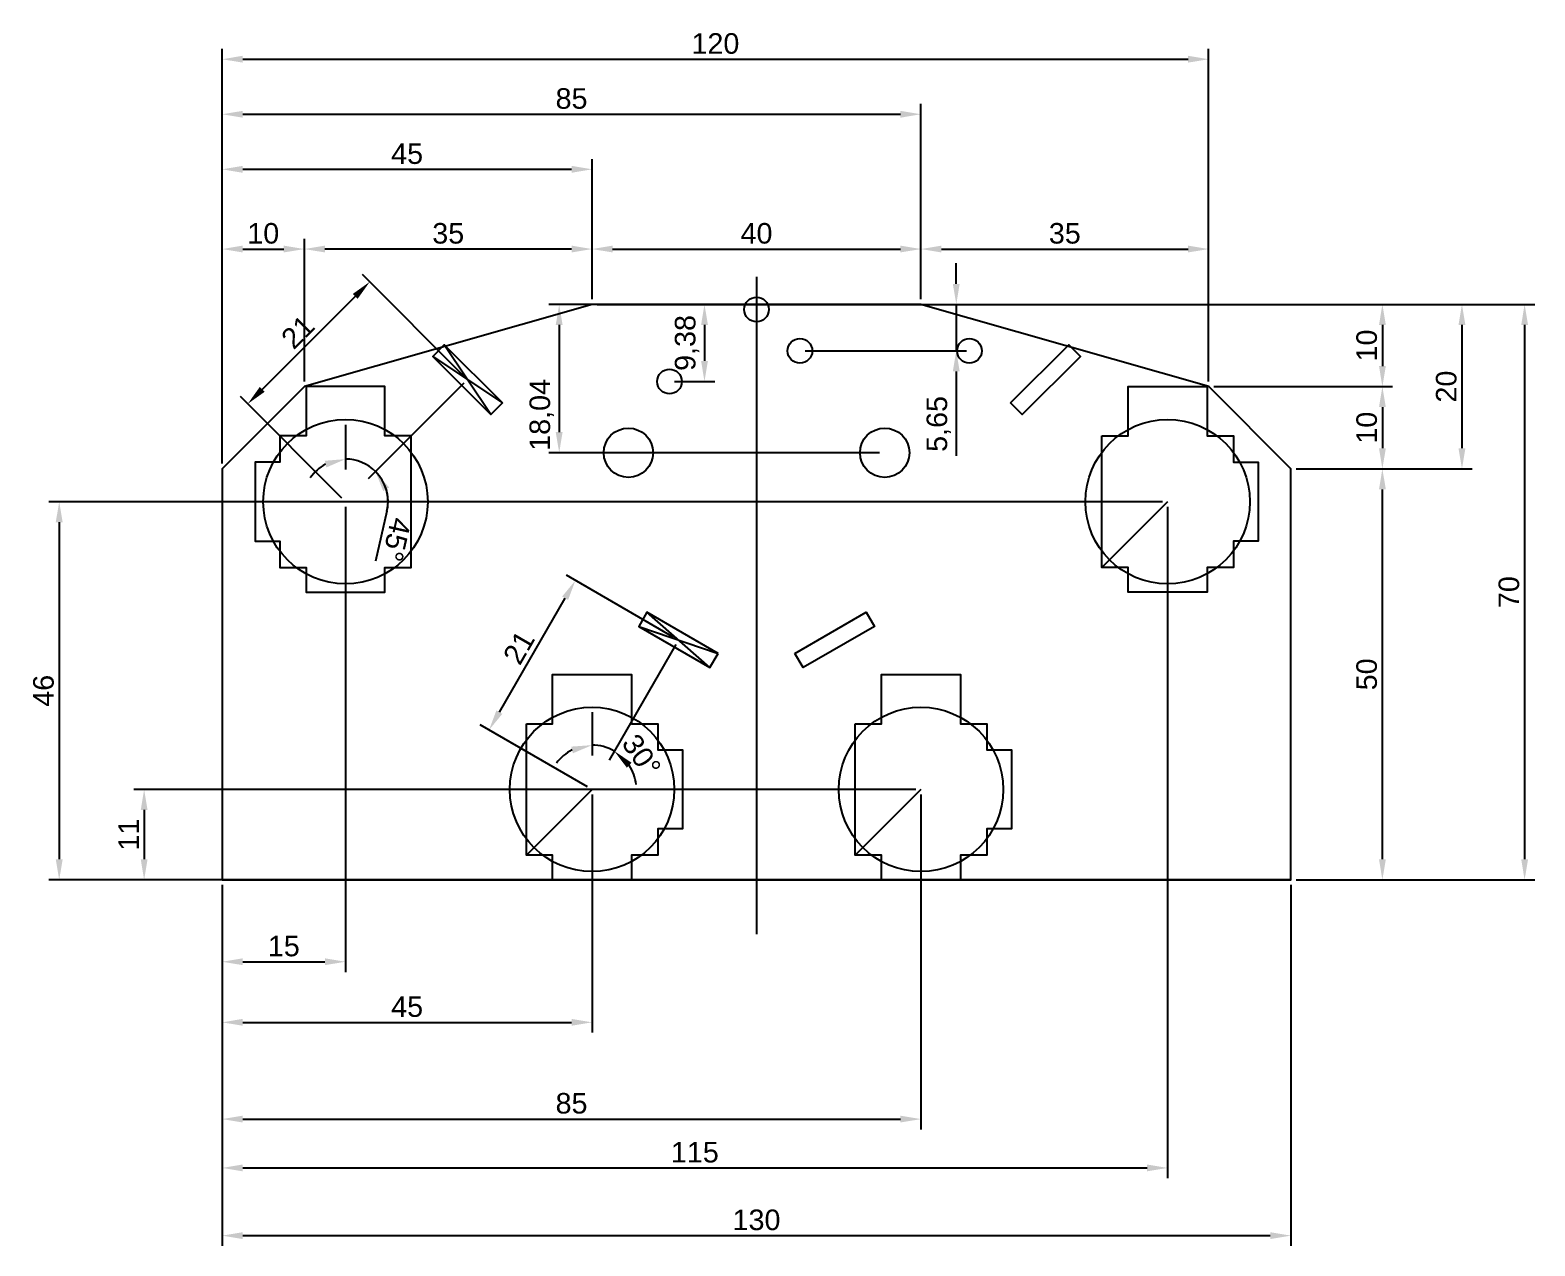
# Model space of a CAD drawing. Header units: millimetres. Extents: x -84 to 819, y -78 to 109.
# Drawn here: x 635.8 to 818.8, y -70.5 to 77.4 of the extents above; entities that cross this region are included whole.
import ezdxf

# ---------------------------------------------------------------- set-up
doc = ezdxf.new("R2010")
doc.units = ezdxf.units.MM
doc.styles.get("Standard").update_dxf_attribs({"font": 'arial.ttf'})
doc.dimstyles.new('ISO-25', dxfattribs={"dimtxt": 2.5, "dimasz": 2.5, "dimexe": 1.25, "dimexo": 0.625, "dimtad": 1, "dimtxsty": 'Standard', "dimcen": 2.5, "dimadec": 0, "dimazin": 0, "dimtfac": 1, "dimtmove": 0, "dimatfit": 3, "dimfxl": 1, "dimarcsym": 0})

# ---------------------------------------------------------------- blocks, each defined once
blk = doc.blocks.new('*D6')
at = {"color": 0, "lineweight": -2, "transparency": 16777216}
for p, q in [((674.16, 19.38), (674.16, -37.21)), ((659.16, -26.62), (659.16, -37.21)), ((661.66, -35.96), (671.66, -35.96))]:
    blk.add_line(p, q, dxfattribs=at)
at = {"color": 0, "transparency": 16777216}
for points in [[(661.66, -35.54), (661.66, -36.37), (659.16, -35.96)], [(671.66, -35.54), (671.66, -36.37), (674.16, -35.96)]]:
    blk.add_solid(points, dxfattribs=at)
at = {"layer": 'Defpoints', "color": 0, "transparency": 16777216}
for p in [(674.16, 20), (659.16, -26), (674.16, -35.96)]:
    blk.add_point(p, dxfattribs=at)
at = {"color": 0, "transparency": 16777216, "insert": (666.66, -34.06), "char_height": 2.5, "attachment_point": 5}
blk.add_mtext('15', dxfattribs=at)
blk = doc.blocks.new('*D7')
at = {"color": 0, "lineweight": -2, "transparency": 16777216}
for p, q in [((704.16, -15.62), (704.16, -44.58)), ((659.16, -26.62), (659.16, -44.58)), ((661.66, -43.33), (701.66, -43.33))]:
    blk.add_line(p, q, dxfattribs=at)
at = {"color": 0, "transparency": 16777216}
for points in [[(661.66, -42.91), (661.66, -43.74), (659.16, -43.33)], [(701.66, -42.91), (701.66, -43.74), (704.16, -43.33)]]:
    blk.add_solid(points, dxfattribs=at)
at = {"layer": 'Defpoints', "color": 0, "transparency": 16777216}
for p in [(704.16, -15), (659.16, -26), (704.16, -43.33)]:
    blk.add_point(p, dxfattribs=at)
at = {"color": 0, "transparency": 16777216, "insert": (681.66, -41.43), "char_height": 2.5, "attachment_point": 5}
blk.add_mtext('45', dxfattribs=at)
blk = doc.blocks.new('*D8')
at = {"color": 0, "lineweight": -2, "transparency": 16777216}
for p, q in [((744.16, -15.62), (744.16, -56.35)), ((659.16, -26.62), (659.16, -56.35)), ((661.66, -55.1), (741.66, -55.1))]:
    blk.add_line(p, q, dxfattribs=at)
at = {"color": 0, "transparency": 16777216}
for points in [[(661.66, -54.68), (661.66, -55.51), (659.16, -55.1)], [(741.66, -54.68), (741.66, -55.51), (744.16, -55.1)]]:
    blk.add_solid(points, dxfattribs=at)
at = {"layer": 'Defpoints', "color": 0, "transparency": 16777216}
for p in [(744.16, -15), (659.16, -26), (744.16, -55.1)]:
    blk.add_point(p, dxfattribs=at)
at = {"color": 0, "transparency": 16777216, "insert": (701.66, -53.19), "char_height": 2.5, "attachment_point": 5}
blk.add_mtext('85', dxfattribs=at)
blk = doc.blocks.new('*D9')
at = {"color": 0, "lineweight": -2, "transparency": 16777216}
for p, q in [((774.16, 19.38), (774.16, -62.29)), ((659.16, -26.62), (659.16, -62.29)), ((661.66, -61.04), (771.66, -61.04))]:
    blk.add_line(p, q, dxfattribs=at)
at = {"color": 0, "transparency": 16777216}
for points in [[(661.66, -60.62), (661.66, -61.45), (659.16, -61.04)], [(771.66, -60.62), (771.66, -61.45), (774.16, -61.04)]]:
    blk.add_solid(points, dxfattribs=at)
at = {"layer": 'Defpoints', "color": 0, "transparency": 16777216}
for p in [(774.16, 20), (659.16, -26), (774.16, -61.04)]:
    blk.add_point(p, dxfattribs=at)
at = {"color": 0, "transparency": 16777216, "insert": (716.66, -59.14), "char_height": 2.5, "attachment_point": 5}
blk.add_mtext('115', dxfattribs=at)
blk = doc.blocks.new('*D10')
at = {"color": 0, "lineweight": -2, "transparency": 16777216}
for p, q in [((659.16, -26.62), (659.16, -70.52)), ((789.16, -26.62), (789.16, -70.52)), ((661.66, -69.27), (786.66, -69.27))]:
    blk.add_line(p, q, dxfattribs=at)
at = {"color": 0, "transparency": 16777216}
for points in [[(661.66, -68.86), (661.66, -69.69), (659.16, -69.27)], [(786.66, -68.86), (786.66, -69.69), (789.16, -69.27)]]:
    blk.add_solid(points, dxfattribs=at)
at = {"layer": 'Defpoints', "color": 0, "transparency": 16777216}
for p in [(659.16, -26), (789.16, -26), (789.16, -69.27)]:
    blk.add_point(p, dxfattribs=at)
at = {"color": 0, "transparency": 16777216, "insert": (724.16, -67.37), "char_height": 2.5, "attachment_point": 5}
blk.add_mtext('130', dxfattribs=at)
blk = doc.blocks.new('*D11')
at = {"color": 0, "lineweight": -2, "transparency": 16777216}
for p, q in [((659.16, 24.63), (659.16, 51.98)), ((669.16, 34.63), (669.16, 51.98)), ((661.66, 50.73), (666.66, 50.73))]:
    blk.add_line(p, q, dxfattribs=at)
at = {"color": 0, "transparency": 16777216}
for points in [[(661.66, 51.15), (661.66, 50.32), (659.16, 50.73)], [(666.66, 51.15), (666.66, 50.32), (669.16, 50.73)]]:
    blk.add_solid(points, dxfattribs=at)
at = {"layer": 'Defpoints', "color": 0, "transparency": 16777216}
for p in [(669.16, 50.73), (669.16, 34), (659.16, 24)]:
    blk.add_point(p, dxfattribs=at)
at = {"color": 0, "transparency": 16777216, "insert": (664.16, 52.63), "char_height": 2.5, "attachment_point": 5}
blk.add_mtext('10', dxfattribs=at)
blk = doc.blocks.new('*D12')
at = {"color": 0, "lineweight": -2, "transparency": 16777216}
for p, q in [((659.16, 24.63), (659.16, 61.68)), ((661.66, 60.43), (701.66, 60.43)), ((704.16, 44.63), (704.16, 61.68))]:
    blk.add_line(p, q, dxfattribs=at)
at = {"color": 0, "transparency": 16777216}
for points in [[(661.66, 60.85), (661.66, 60.01), (659.16, 60.43)], [(701.66, 60.85), (701.66, 60.01), (704.16, 60.43)]]:
    blk.add_solid(points, dxfattribs=at)
at = {"layer": 'Defpoints', "color": 0, "transparency": 16777216}
for p in [(704.16, 60.43), (704.16, 44), (659.16, 24)]:
    blk.add_point(p, dxfattribs=at)
at = {"color": 0, "transparency": 16777216, "insert": (681.66, 62.32), "char_height": 2.5, "attachment_point": 5}
blk.add_mtext('45', dxfattribs=at)
blk = doc.blocks.new('*D13')
at = {"color": 0, "lineweight": -2, "transparency": 16777216}
for p, q in [((659.16, 24.63), (659.16, 68.38)), ((744.16, 44.63), (744.16, 68.38)), ((661.66, 67.13), (741.66, 67.13))]:
    blk.add_line(p, q, dxfattribs=at)
at = {"color": 0, "transparency": 16777216}
for points in [[(661.66, 67.54), (661.66, 66.71), (659.16, 67.13)], [(741.66, 67.54), (741.66, 66.71), (744.16, 67.13)]]:
    blk.add_solid(points, dxfattribs=at)
at = {"layer": 'Defpoints', "color": 0, "transparency": 16777216}
for p in [(744.16, 67.13), (744.16, 44), (659.16, 24)]:
    blk.add_point(p, dxfattribs=at)
at = {"color": 0, "transparency": 16777216, "insert": (701.66, 69.03), "char_height": 2.5, "attachment_point": 5}
blk.add_mtext('85', dxfattribs=at)
blk = doc.blocks.new('*D14')
at = {"color": 0, "lineweight": -2, "transparency": 16777216}
for p, q in [((744.16, 44.63), (744.16, 51.98)), ((779.16, 34.63), (779.16, 51.98)), ((746.66, 50.73), (776.66, 50.73))]:
    blk.add_line(p, q, dxfattribs=at)
at = {"color": 0, "transparency": 16777216}
for points in [[(746.66, 51.15), (746.66, 50.32), (744.16, 50.73)], [(776.66, 51.15), (776.66, 50.32), (779.16, 50.73)]]:
    blk.add_solid(points, dxfattribs=at)
at = {"layer": 'Defpoints', "color": 0, "transparency": 16777216}
for p in [(779.16, 50.73), (744.16, 44), (779.16, 34)]:
    blk.add_point(p, dxfattribs=at)
at = {"color": 0, "transparency": 16777216, "insert": (761.66, 52.63), "char_height": 2.5, "attachment_point": 5}
blk.add_mtext('35', dxfattribs=at)
blk = doc.blocks.new('*D15')
at = {"color": 0, "lineweight": -2, "transparency": 16777216}
for p, q in [((659.16, 24.63), (659.16, 75.07)), ((779.16, 34.63), (779.16, 75.07)), ((661.66, 73.82), (776.66, 73.82))]:
    blk.add_line(p, q, dxfattribs=at)
at = {"color": 0, "transparency": 16777216}
for points in [[(661.66, 74.24), (661.66, 73.41), (659.16, 73.82)], [(776.66, 74.24), (776.66, 73.41), (779.16, 73.82)]]:
    blk.add_solid(points, dxfattribs=at)
at = {"layer": 'Defpoints', "color": 0, "transparency": 16777216}
for p in [(779.16, 73.82), (779.16, 34), (659.16, 24)]:
    blk.add_point(p, dxfattribs=at)
at = {"color": 0, "transparency": 16777216, "insert": (719.16, 75.72), "char_height": 2.5, "attachment_point": 5}
blk.add_mtext('120', dxfattribs=at)
blk = doc.blocks.new('*D16')
at = {"color": 0, "lineweight": -2, "transparency": 16777216}
for p, q in [((704.16, 44.63), (704.16, 51.98)), ((744.16, 44.63), (744.16, 51.98)), ((706.66, 50.73), (741.66, 50.73))]:
    blk.add_line(p, q, dxfattribs=at)
at = {"color": 0, "transparency": 16777216}
for points in [[(706.66, 51.15), (706.66, 50.32), (704.16, 50.73)], [(741.66, 51.15), (741.66, 50.32), (744.16, 50.73)]]:
    blk.add_solid(points, dxfattribs=at)
at = {"layer": 'Defpoints', "color": 0, "transparency": 16777216}
for p in [(744.16, 50.73), (704.16, 44), (744.16, 44)]:
    blk.add_point(p, dxfattribs=at)
at = {"color": 0, "transparency": 16777216, "insert": (724.16, 52.63), "char_height": 2.5, "attachment_point": 5}
blk.add_mtext('40', dxfattribs=at)
blk = doc.blocks.new('*D17')
at = {"color": 0, "lineweight": -2, "transparency": 16777216}
for p, q in [((669.16, 35.25), (669.16, 51.98)), ((704.16, 45.25), (704.16, 51.98)), ((701.66, 50.73), (671.66, 50.73))]:
    blk.add_line(p, q, dxfattribs=at)
at = {"color": 0, "transparency": 16777216}
for points in [[(671.66, 51.15), (671.66, 50.32), (669.16, 50.73)], [(701.66, 51.15), (701.66, 50.32), (704.16, 50.73)]]:
    blk.add_solid(points, dxfattribs=at)
at = {"layer": 'Defpoints', "color": 0, "transparency": 16777216}
for p in [(669.16, 50.73), (704.16, 44.63), (669.16, 34.63)]:
    blk.add_point(p, dxfattribs=at)
at = {"color": 0, "transparency": 16777216, "insert": (686.66, 52.63), "char_height": 2.5, "attachment_point": 5}
blk.add_mtext('35', dxfattribs=at)
blk = doc.blocks.new('*D18')
at = {"color": 0, "lineweight": -2, "transparency": 16777216}
for p, q in [((744.79, 44), (801.54, 44)), ((800.29, 41.5), (800.29, 36.5)), ((779.79, 34), (801.54, 34))]:
    blk.add_line(p, q, dxfattribs=at)
at = {"color": 0, "transparency": 16777216}
for points in [[(799.88, 41.5), (800.71, 41.5), (800.29, 44)], [(799.88, 36.5), (800.71, 36.5), (800.29, 34)]]:
    blk.add_solid(points, dxfattribs=at)
at = {"layer": 'Defpoints', "color": 0, "transparency": 16777216}
for p in [(744.16, 44), (779.16, 34), (800.29, 34)]:
    blk.add_point(p, dxfattribs=at)
at = {"color": 0, "transparency": 16777216, "insert": (798.39, 39), "char_height": 2.5, "attachment_point": 5, "rotation": 90}
blk.add_mtext('10', dxfattribs=at)
blk = doc.blocks.new('*D19')
at = {"color": 0, "lineweight": -2, "transparency": 16777216}
for p, q in [((779.79, 34), (801.54, 34)), ((800.29, 31.5), (800.29, 26.5)), ((789.79, 24), (801.54, 24))]:
    blk.add_line(p, q, dxfattribs=at)
at = {"color": 0, "transparency": 16777216}
for points in [[(799.88, 31.5), (800.71, 31.5), (800.29, 34)], [(799.88, 26.5), (800.71, 26.5), (800.29, 24)]]:
    blk.add_solid(points, dxfattribs=at)
at = {"layer": 'Defpoints', "color": 0, "transparency": 16777216}
for p in [(779.16, 34), (789.16, 24), (800.29, 24)]:
    blk.add_point(p, dxfattribs=at)
at = {"color": 0, "transparency": 16777216, "insert": (798.39, 29), "char_height": 2.5, "attachment_point": 5, "rotation": 90}
blk.add_mtext('10', dxfattribs=at)
blk = doc.blocks.new('*D20')
at = {"color": 0, "lineweight": -2, "transparency": 16777216}
for p, q in [((789.79, 24), (801.54, 24)), ((800.29, -23.5), (800.29, 21.5)), ((789.79, -26), (801.54, -26))]:
    blk.add_line(p, q, dxfattribs=at)
at = {"color": 0, "transparency": 16777216}
for points in [[(799.88, 21.5), (800.71, 21.5), (800.29, 24)], [(799.88, -23.5), (800.71, -23.5), (800.29, -26)]]:
    blk.add_solid(points, dxfattribs=at)
at = {"layer": 'Defpoints', "color": 0, "transparency": 16777216}
for p in [(789.16, 24), (800.29, 24), (789.16, -26)]:
    blk.add_point(p, dxfattribs=at)
at = {"color": 0, "transparency": 16777216, "insert": (798.39, -1), "char_height": 2.5, "attachment_point": 5, "rotation": 90}
blk.add_mtext('50', dxfattribs=at)
blk = doc.blocks.new('*D21')
at = {"color": 0, "lineweight": -2, "transparency": 16777216}
for p, q in [((744.79, 44), (811.22, 44)), ((809.97, 41.5), (809.97, 26.5)), ((789.79, 24), (811.22, 24))]:
    blk.add_line(p, q, dxfattribs=at)
at = {"color": 0, "transparency": 16777216}
for points in [[(809.55, 41.5), (810.39, 41.5), (809.97, 44)], [(809.55, 26.5), (810.39, 26.5), (809.97, 24)]]:
    blk.add_solid(points, dxfattribs=at)
at = {"layer": 'Defpoints', "color": 0, "transparency": 16777216}
for p in [(744.16, 44), (789.16, 24), (809.97, 24)]:
    blk.add_point(p, dxfattribs=at)
at = {"color": 0, "transparency": 16777216, "insert": (808.07, 34), "char_height": 2.5, "attachment_point": 5, "rotation": 90}
blk.add_mtext('20', dxfattribs=at)
blk = doc.blocks.new('*D22')
at = {"color": 0, "lineweight": -2, "transparency": 16777216}
for p, q in [((744.79, 44), (818.84, 44)), ((817.59, 41.5), (817.59, -23.5)), ((789.79, -26), (818.84, -26))]:
    blk.add_line(p, q, dxfattribs=at)
at = {"color": 0, "transparency": 16777216}
for points in [[(817.18, 41.5), (818.01, 41.5), (817.59, 44)], [(817.18, -23.5), (818.01, -23.5), (817.59, -26)]]:
    blk.add_solid(points, dxfattribs=at)
at = {"layer": 'Defpoints', "color": 0, "transparency": 16777216}
for p in [(744.16, 44), (789.16, -26), (817.59, -26)]:
    blk.add_point(p, dxfattribs=at)
at = {"color": 0, "transparency": 16777216, "insert": (815.69, 9), "char_height": 2.5, "attachment_point": 5, "rotation": 90}
blk.add_mtext('70', dxfattribs=at)
blk = doc.blocks.new('*D23')
at = {"color": 0, "lineweight": -2, "transparency": 16777216}
for p, q in [((773.54, 20), (638.09, 20)), ((639.34, 17.5), (639.34, -23.5)), ((789.16, -26), (638.09, -26))]:
    blk.add_line(p, q, dxfattribs=at)
at = {"color": 0, "transparency": 16777216}
for points in [[(638.92, 17.5), (639.76, 17.5), (639.34, 20)], [(638.92, -23.5), (639.76, -23.5), (639.34, -26)]]:
    blk.add_solid(points, dxfattribs=at)
at = {"layer": 'Defpoints', "color": 0, "transparency": 16777216}
for p in [(774.16, 20), (639.34, -26), (789.79, -26)]:
    blk.add_point(p, dxfattribs=at)
at = {"color": 0, "transparency": 16777216, "insert": (637.44, -3), "char_height": 2.5, "attachment_point": 5, "rotation": 90}
blk.add_mtext('46', dxfattribs=at)
blk = doc.blocks.new('*D24')
at = {"color": 0, "lineweight": -2, "transparency": 16777216}
for p, q in [((743.54, -15), (648.42, -15)), ((649.67, -17.5), (649.67, -23.5)), ((658.54, -26), (648.42, -26))]:
    blk.add_line(p, q, dxfattribs=at)
at = {"color": 0, "transparency": 16777216}
for points in [[(649.26, -17.5), (650.09, -17.5), (649.67, -15)], [(649.26, -23.5), (650.09, -23.5), (649.67, -26)]]:
    blk.add_solid(points, dxfattribs=at)
at = {"layer": 'Defpoints', "color": 0, "transparency": 16777216}
for p in [(744.16, -15), (649.67, -26), (659.16, -26)]:
    blk.add_point(p, dxfattribs=at)
at = {"color": 0, "transparency": 16777216, "insert": (647.79, -20.5), "char_height": 2.5, "attachment_point": 5, "rotation": 90}
blk.add_mtext('11', dxfattribs=at)
blk = doc.blocks.new('*D25')
at = {"color": 0, "lineweight": -2, "transparency": 16777216}
for p, q in [((748.46, 46.5), (748.46, 49)), ((704.79, 44), (749.71, 44)), ((748.46, 44), (748.46, 38.35)), ((730.07, 38.35), (749.71, 38.35)), ((748.46, 35.85), (748.46, 25.58))]:
    blk.add_line(p, q, dxfattribs=at)
at = {"color": 0, "transparency": 16777216}
for points in [[(748.04, 46.5), (748.87, 46.5), (748.46, 44)], [(748.04, 35.85), (748.87, 35.85), (748.46, 38.35)]]:
    blk.add_solid(points, dxfattribs=at)
at = {"layer": 'Defpoints', "color": 0, "transparency": 16777216}
for p in [(704.16, 44), (729.44, 38.35), (748.46, 38.35)]:
    blk.add_point(p, dxfattribs=at)
at = {"color": 0, "transparency": 16777216, "insert": (746.33, 29.46), "char_height": 2.5, "attachment_point": 5, "rotation": 90}
blk.add_mtext('5,65', dxfattribs=at)
blk = doc.blocks.new('*D26')
at = {"color": 0, "lineweight": -2, "transparency": 16777216}
for p, q in [((722.17, 44), (698.91, 44)), ((700.16, 41.5), (700.16, 28.46)), ((739.13, 25.96), (698.91, 25.96))]:
    blk.add_line(p, q, dxfattribs=at)
at = {"color": 0, "transparency": 16777216}
for points in [[(699.74, 41.5), (700.57, 41.5), (700.16, 44)], [(699.74, 28.46), (700.57, 28.46), (700.16, 25.96)]]:
    blk.add_solid(points, dxfattribs=at)
at = {"layer": 'Defpoints', "color": 0, "transparency": 16777216}
for p in [(722.8, 44), (700.16, 25.96), (739.75, 25.96)]:
    blk.add_point(p, dxfattribs=at)
at = {"color": 0, "transparency": 16777216, "insert": (698.03, 30.56), "char_height": 2.5, "attachment_point": 5, "rotation": 90}
blk.add_mtext('18,04', dxfattribs=at)
blk = doc.blocks.new('*D27')
at = {"color": 0, "lineweight": -2, "transparency": 16777216}
for p, q in [((704.79, 44), (719.08, 44)), ((717.83, 41.5), (717.83, 37.12)), ((714.2, 34.62), (719.08, 34.62))]:
    blk.add_line(p, q, dxfattribs=at)
at = {"color": 0, "transparency": 16777216}
for points in [[(717.42, 41.5), (718.25, 41.5), (717.83, 44)], [(717.42, 37.12), (718.25, 37.12), (717.83, 34.62)]]:
    blk.add_solid(points, dxfattribs=at)
at = {"layer": 'Defpoints', "color": 0, "transparency": 16777216}
for p in [(704.16, 44), (713.58, 34.62), (717.83, 34.62)]:
    blk.add_point(p, dxfattribs=at)
at = {"color": 0, "transparency": 16777216, "insert": (715.71, 39.31), "char_height": 2.5, "attachment_point": 5, "rotation": 90}
blk.add_mtext('9,38', dxfattribs=at)
blk = doc.blocks.new('*D28')
at = {"color": 0, "lineweight": -2, "transparency": 16777216}
for p, q in [((714.12, 3.5), (701.04, 11.05)), ((692.88, -5.6), (700.88, 8.26)), ((703.62, -14.69), (690.54, -7.14))]:
    blk.add_line(p, q, dxfattribs=at)
at = {"color": 0, "transparency": 16777216}
for points in [[(700.52, 8.47), (701.24, 8.05), (702.13, 10.42)], [(692.52, -5.39), (693.24, -5.81), (691.63, -7.76)]]:
    blk.add_solid(points, dxfattribs=at)
at = {"layer": 'Defpoints', "color": 0, "transparency": 16777216}
for p in [(702.13, 10.42), (714.66, 3.19), (704.16, -15)]:
    blk.add_point(p, dxfattribs=at)
at = {"color": 0, "transparency": 16777216, "insert": (695.25, 2.27), "char_height": 2.5, "attachment_point": 5, "rotation": 60}
blk.add_mtext('21', dxfattribs=at)
blk = doc.blocks.new('*D29')
at = {"color": 0, "lineweight": -2, "transparency": 16777216}
for p, q in [((714.35, 2.65), (706.23, -11.42)), ((704.16, -5.62), (704.16, -10.86))]:
    blk.add_line(p, q, dxfattribs=at)
for start, end in [(116.836, 143.6719), (60, 90), (6.3281, 33.164)]:
    blk.add_arc((704.16, -15), 5.39, start, end, dxfattribs=at)
at = {"color": 0, "transparency": 16777216}
for points in [[(701.63, -9.79), (701.83, -10.6), (704.16, -9.61)], [(708.39, -12.36), (708.96, -11.75), (706.86, -10.33)]]:
    blk.add_solid(points, dxfattribs=at)
at = {"layer": 'Defpoints', "color": 0, "transparency": 16777216}
for p in [(714.66, 3.19), (704.16, -5), (705.1, -9.7), (704.16, -15)]:
    blk.add_point(p, dxfattribs=at)
at = {"color": 0, "transparency": 16777216, "insert": (710.17, -10.87), "char_height": 2.5, "attachment_point": 5, "rotation": 304.5136}
blk.add_mtext('30°', dxfattribs=at)
blk = doc.blocks.new('*D30')
at = {"color": 0, "lineweight": -2, "transparency": 16777216}
for p, q in [((688.57, 34.41), (676.94, 22.78)), ((674.16, 29.37), (674.16, 23.93)), ((679.21, 18.86), (677.83, 12.76))]:
    blk.add_line(p, q, dxfattribs=at)
for start, end in [(117.9525, 145.905), (45, 90), (347.2318, 45), (349.095, 17.0475)]:
    blk.add_arc((674.16, 20), 5.18, start, end, dxfattribs=at)
at = {"color": 0, "transparency": 16777216}
for points in [[(671.64, 24.98), (671.84, 24.17), (674.16, 25.18)], [(678.75, 21.3), (679.47, 21.73), (677.82, 23.66)]]:
    blk.add_solid(points, dxfattribs=at)
at = {"layer": 'Defpoints', "color": 0, "transparency": 16777216}
for p in [(689.01, 34.85), (674.16, 30), (675.5, 25), (674.16, 20)]:
    blk.add_point(p, dxfattribs=at)
at = {"color": 0, "transparency": 16777216, "insert": (680.37, 15.39), "char_height": 2.5, "attachment_point": 5, "rotation": 257.2318}
blk.add_mtext('45°', dxfattribs=at)
blk = doc.blocks.new('*D31')
at = {"color": 0, "lineweight": -2, "transparency": 16777216}
for p, q in [((688.57, 35.29), (676.23, 47.63)), ((675.35, 44.98), (664.03, 33.66)), ((673.72, 20.44), (661.38, 32.78))]:
    blk.add_line(p, q, dxfattribs=at)
at = {"color": 0, "transparency": 16777216}
for points in [[(675.05, 45.27), (675.64, 44.68), (677.12, 46.75)], [(663.74, 33.96), (664.33, 33.37), (662.27, 31.9)]]:
    blk.add_solid(points, dxfattribs=at)
at = {"layer": 'Defpoints', "color": 0, "transparency": 16777216}
for p in [(689.01, 34.85), (662.27, 31.9), (674.16, 20)]:
    blk.add_point(p, dxfattribs=at)
at = {"color": 0, "transparency": 16777216, "insert": (668.36, 40.65), "char_height": 2.5, "attachment_point": 5, "rotation": 45}
blk.add_mtext('21', dxfattribs=at)

msp = doc.modelspace()

# ---------------------------------------------------------------- linework, layer by layer
for p, q in [((724.163, 47.351), (724.163, -32.616)), ((691.841, 30.607), (686.184, 39.092)), ((684.77, 37.678), (693.255, 32.021)), ((693.255, 32.021), (691.841, 30.607)), ((774.163, 20), (766.163, 12)), ((718.493, -0.179), (710.833, 6.553)), ((709.833, 4.821), (719.493, 1.553)), ((704.163, -15), (696.163, -23)), ((744.163, -15), (736.163, -23))]:
    msp.add_line(p, q)
for points in [[(659.163, -26), (789.163, -26), (789.163, 24), (779.163, 34), (744.163, 44), (704.163, 44), (669.163, 34), (659.163, 24)], [(693.255, 32.021), (686.184, 39.092), (684.77, 37.678), (691.841, 30.607)], [(755.071, 32.021), (762.142, 39.092), (763.556, 37.678), (756.485, 30.607)], [(682.163, 28), (678.963, 28), (678.963, 34), (669.363, 34), (669.363, 28), (666.163, 28), (666.163, 24.8), (663.163, 24.8), (663.163, 15.2), (666.163, 15.2), (666.163, 12), (669.363, 12), (669.363, 9), (678.963, 9), (678.963, 12), (682.163, 12), (682.163, 28)], [(766.163, 28), (769.363, 28), (769.363, 34), (778.963, 34), (778.963, 28), (782.163, 28), (782.163, 24.8), (785.163, 24.8), (785.163, 15.2), (782.163, 15.2), (782.163, 12), (778.963, 12), (778.963, 9), (769.363, 9), (769.363, 12), (766.163, 12), (766.163, 28)], [(719.493, 1.553), (710.833, 6.553), (709.833, 4.821), (718.493, -0.179)], [(728.833, 1.553), (737.493, 6.553), (738.493, 4.821), (729.833, -0.179)], [(696.163, -7), (699.363, -7), (699.363, -1), (708.963, -1), (708.963, -7), (712.163, -7), (712.163, -10.2), (715.163, -10.2), (715.163, -19.8), (712.163, -19.8), (712.163, -23), (708.963, -23), (708.963, -26), (699.363, -26), (699.363, -23), (696.163, -23), (696.163, -7)], [(736.163, -7), (739.363, -7), (739.363, -1), (748.963, -1), (748.963, -7), (752.163, -7), (752.163, -10.2), (755.163, -10.2), (755.163, -19.8), (752.163, -19.8), (752.163, -23), (748.963, -23), (748.963, -26), (739.363, -26), (739.363, -23), (736.163, -23), (736.163, -7)]]:
    msp.add_lwpolyline(points, close=True)
for centre, radius in [((724.163, 43.383), 1.5), ((729.441, 38.346), 1.5), ((750.06, 38.346), 1.5), ((713.576, 34.617), 1.5), ((674.163, 20), 10), ((774.163, 20), 10), ((708.576, 25.957), 3), ((739.75, 25.957), 3), ((704.163, -15), 10), ((744.163, -15), 10)]:
    msp.add_circle(centre, radius)

# ---------------------------------------------------------------- dimensions: what is measured, and where the dimension line sits
for base, p2, picture, middle in [((779.163, 73.823), (779.163, 34), '*D15', (719.163, 73.823)), ((744.163, 67.127), (744.163, 44), '*D13', (701.663, 67.127)), ((704.163, 60.429), (704.163, 44), '*D12', (681.663, 60.429))]:
    dim = msp.add_linear_dim(base=base, p1=(659.163, 24), p2=p2, dimstyle='ISO-25')
    dim.commit()
    dim.dimension.update_dxf_attribs({"geometry": picture, "text_midpoint": middle, "dimtype": 160})
for base, p1, p2, picture, middle in [((669.163, 50.732), (659.163, 24), (669.163, 34), '*D11', (664.163, 52.634)), ((669.163, 50.732), (704.163, 44.625), (669.163, 34.625), '*D17', (686.663, 52.634)), ((744.163, 50.732), (704.163, 44), (744.163, 44), '*D16', (724.163, 52.634)), ((779.163, 50.732), (744.163, 44), (779.163, 34), '*D14', (761.663, 52.634)), ((674.163, -35.957), (659.163, -26), (674.163, 20), '*D6', (666.663, -34.056)), ((774.163, -61.037), (659.163, -26), (774.163, 20), '*D9', (716.663, -59.136)), ((704.163, -43.327), (659.163, -26), (704.163, -15), '*D7', (681.663, -41.431)), ((744.163, -55.096), (659.163, -26), (744.163, -15), '*D8', (701.663, -53.195)), ((789.163, -69.272), (659.163, -26), (789.163, -26), '*D10', (724.163, -67.37))]:
    dim = msp.add_linear_dim(base=base, p1=p1, p2=p2, dimstyle='ISO-25')
    dim.commit()
    dim.dimension.update_dxf_attribs({"geometry": picture, "text_midpoint": middle})
for p1, p2, distance, picture, middle in [((689.012, 34.849), (674.163, 20), -16.824, '*D31', (668.362, 40.651)), ((704.163, -15), (714.663, 3.187), 14.476, '*D28', (695.248, 2.271))]:
    dim = msp.add_aligned_dim(p1=p1, p2=p2, distance=distance, dimstyle='ISO-25')
    dim.commit()
    dim.dimension.update_dxf_attribs({"geometry": picture, "text_midpoint": middle})
for base, p1, p2, picture, middle in [((748.457, 38.346), (704.163, 44), (729.441, 38.346), '*D25', (748.457, 29.464)), ((700.156, 25.957), (722.796, 44), (739.75, 25.957), '*D26', (700.156, 30.561))]:
    dim = msp.add_linear_dim(base=base, p1=p1, p2=p2, angle=90, dimstyle='ISO-25')
    dim.commit()
    dim.dimension.update_dxf_attribs({"geometry": picture, "text_midpoint": middle, "dimtype": 160})
for base, p1, p2, picture, middle in [((717.835, 34.617), (704.163, 44), (713.576, 34.617), '*D27', (715.708, 39.309)), ((800.293, 34), (744.163, 44), (779.163, 34), '*D18', (798.392, 39)), ((809.969, 24), (744.163, 44), (789.163, 24), '*D21', (808.068, 34)), ((817.594, -26), (744.163, 44), (789.163, -26), '*D22', (815.692, 9)), ((800.293, 24), (779.163, 34), (789.163, 24), '*D19', (798.392, 29)), ((800.293, 24), (789.163, -26), (789.163, 24), '*D20', (798.392, -1)), ((639.341, -26), (774.163, 20), (789.788, -26), '*D23', (637.44, -3)), ((649.673, -26), (744.163, -15), (659.163, -26), '*D24', (647.793, -20.5))]:
    dim = msp.add_linear_dim(base=base, p1=p1, p2=p2, angle=90, dimstyle='ISO-25')
    dim.commit()
    dim.dimension.update_dxf_attribs({"geometry": picture, "text_midpoint": middle})
dim = msp.add_angular_dim_3p(base=(675.503, 24.999), center=(674.163, 20), p1=(674.163, 30), p2=(689.012, 34.849), dimstyle='ISO-25')
dim.commit()
dim.dimension.update_dxf_attribs({"geometry": '*D30', "text_midpoint": (680.369, 15.387)})
dim = msp.add_angular_dim_3p(base=(705.098, -9.695), center=(704.163, -15), p1=(704.163, -5), p2=(714.663, 3.187), dimstyle='ISO-25')
dim.commit()
dim.dimension.update_dxf_attribs({"geometry": '*D29', "text_midpoint": (708.602, -11.948), "dimtype": 165})

doc.saveas('drawing.dxf')
